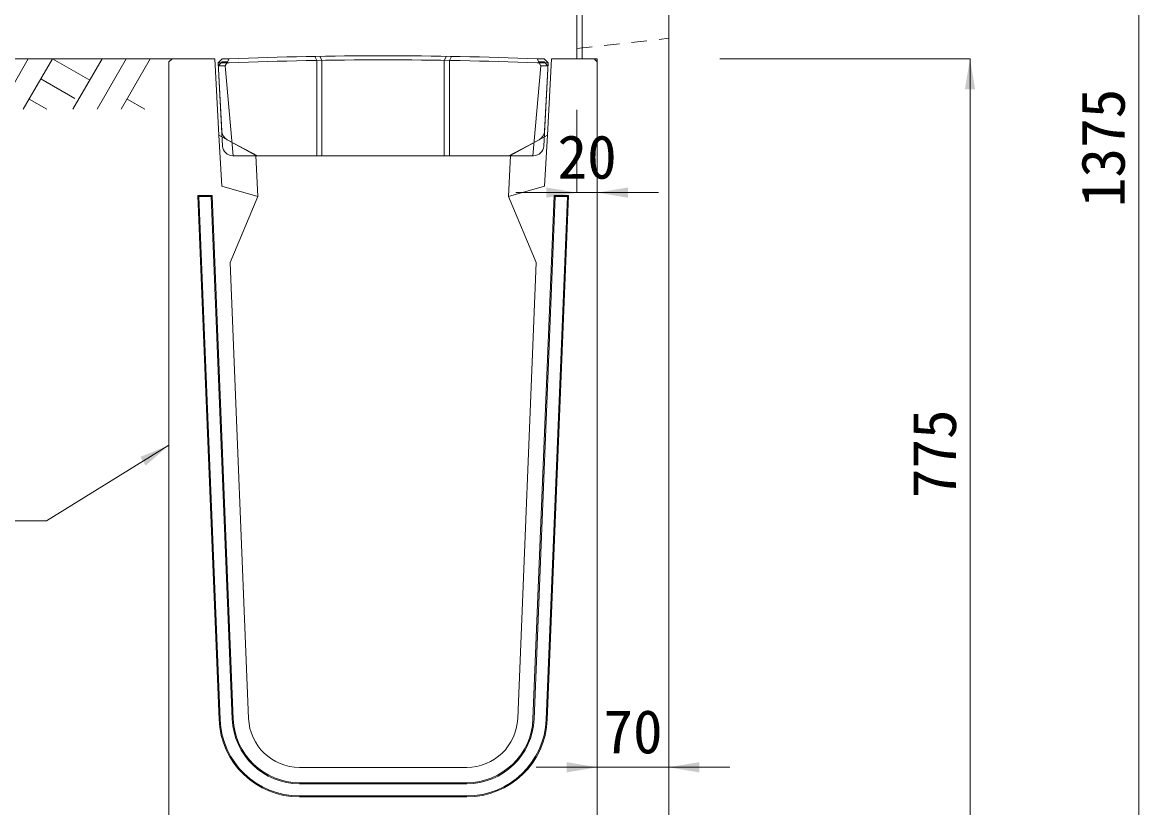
# Model space of a CAD drawing. Units: millimetres at full size. Extents: x 187207 to 255567, y 882048 to 905686.
# Drawn here: x 203706 to 204800, y 890031 to 890801 of the extents above; entities that cross this region are included whole.
import ezdxf
from ezdxf.enums import TextEntityAlignment as Align

# ---------------------------------------------------------------- set-up
doc = ezdxf.new("R2010")
doc.units = ezdxf.units.MM
doc.header["$LTSCALE"] = 20
doc.linetypes.add('DASHED', pattern=[7.5, 6, -1.5])
doc.linetypes.add('USER2', pattern=[1.35, 0.75, -0.6])
for name, color, linetype, lineweight in [('0_2', 7, 'Continuous', 20), ('パネックス', 2, 'Continuous', 13), ('寸法線', 7, 'Continuous', 13), ('引出線', 4, 'Continuous', 13), ('箱型U字側溝', 2, 'Continuous', 9), ('ﾊｯﾁﾝｸﾞ', 7, 'Continuous', 5)]:
    doc.layers.add(name, color=color, linetype=linetype, lineweight=lineweight)
doc.styles.add('ＭＳ ゴシック', font='')
doc.styles.get('ＭＳ ゴシック').set_extended_font_data('MS Gothic')

# ---------------------------------------------------------------- blocks, each defined once
blk = doc.blocks.new('filled_arrow')
at = {"color": 0, "linetype": 'Continuous', "lineweight": -2}
blk.add_solid([(7.5, 1.25), (0, 0), (7.5, -1.25)], dxfattribs=at)

msp = doc.modelspace()

# ---------------------------------------------------------------- linework, layer by layer
at = {"layer": '0_2'}
msp.add_line((203852.37, 890765.37), (203452.37, 890765.37), dxfattribs=at)
at = {"layer": 'パネックス'}
for p, q in [((204249.37, 890765.37), (204249.37, 891360.37)), ((204339.37, 891365.37), (204339.37, 889990.37)), ((204269.37, 890765.37), (204249.37, 890765.37)), ((204269.37, 889990.37), (204269.37, 890765.37))]:
    msp.add_line(p, q, dxfattribs=at)
at = {"layer": 'パネックス', "lineweight": 5}
msp.add_line((204254.37, 891365.37), (204254.37, 890765.37), dxfattribs=at)
at = {"layer": 'パネックス', "linetype": 'USER2', "lineweight": 9}
msp.add_line((204249.37, 890775.37), (204339.37, 890785.37), dxfattribs=at)
at = {"layer": '寸法線'}
for p, q in [((204800.22, 889990.37), (204800.22, 891365.37)), ((203802.37, 890765.37), (203684.37, 890765.37)), ((204389.37, 890765.37), (204634.84, 890765.37)), ((204634.84, 890765.37), (204634.84, 889990.37)), ((204249.37, 890715.37), (204249.37, 890634.07)), ((204269.37, 890715.37), (204269.37, 890634.07)), ((204329.37, 890634.07), (204189.37, 890634.07)), ((204209.37, 890070.48), (204399.37, 890070.48)), ((204269.37, 890015.37), (204269.37, 890070.48)), ((204339.37, 890015.37), (204339.37, 890070.48))]:
    msp.add_line(p, q, dxfattribs=at)
at = {"layer": '引出線'}
msp.add_lwpolyline([(203849.37, 890386.37), (203729.16, 890312.09), (203389.16, 890312.09)], dxfattribs=at)
at = {"layer": '箱型U字側溝'}
for p, q in [((203897.58, 890761.23), (203908.44, 890761.23)), ((204210.28, 890761.23), (204221.15, 890761.23)), ((203877.68, 890631.37), (203878.72, 890630.37)), ((203891.69, 890631.37), (203890.73, 890630.37)), ((203890.73, 890630.37), (203911.45, 890117.71)), ((204241.06, 890631.37), (204220.29, 890117.18)), ((204227.05, 890631.37), (204228.01, 890630.37)), ((204241.06, 890631.37), (204240.02, 890630.37)), ((203977.39, 890055.37), (204141.35, 890055.37)), ((203977.39, 890054.37), (204141.35, 890054.37)), ((204141.35, 890042.37), (203977.39, 890042.37)), ((204141.35, 890041.37), (203977.39, 890041.37))]:
    msp.add_line(p, q, dxfattribs=at)
at = {"layer": '箱型U字側溝', "lineweight": 18}
msp.add_line((203911.91, 890670.23), (204206.81, 890670.23), dxfattribs=at)
at = {"layer": '箱型U字側溝', "lineweight": 13}
for p, q in [((203927.43, 890118.35), (203909.37, 890565.37)), ((204141.35, 890070.37), (203977.39, 890070.37))]:
    msp.add_line(p, q, dxfattribs=at)
msp.add_lwpolyline([(203909.37, 890565.37), (203936.37, 890630.37), (203934.37, 890670.37), (203898.37, 890690.37), (203894.37, 890765.37), (203852.37, 890765.37), (203849.37, 890762.37), (203849.37, 890010.37), (203869.37, 889990.37), (204249.37, 889990.37), (204269.37, 890010.37), (204269.37, 890762.37), (204266.37, 890765.37), (204224.37, 890765.37), (204220.37, 890690.37), (204184.37, 890670.37), (204182.37, 890630.37), (204209.37, 890565.37), (204191.31, 890118.35)], dxfattribs=at)
at = {"layer": '箱型U字側溝', "lineweight": 18}
for points in [[(203901.15, 890694.19), (203897.58, 890761.23), (203901.36, 890765.23)], [(203908.36, 890765.23), (203901.36, 890765.23), (203897.58, 890761.23), (203901.92, 890679.69)], [(204216.8, 890679.69), (204221.15, 890761.23), (204217.36, 890765.23), (204210.36, 890765.23)], [(204217.36, 890765.23), (204221.15, 890761.23), (204217.57, 890694.19)], [(204212.24, 890685.87), (204182.46, 890670.23), (203936.27, 890670.23), (203906.49, 890685.87)]]:
    msp.add_lwpolyline(points, dxfattribs=at)
at = {"layer": '箱型U字側溝', "color": 5}
for points in [[(203901.36, 890762.32), (203906.74, 890762.23), (203904.58, 890758.23), (203897.73, 890758.34)], [(204217.36, 890762.32), (204211.98, 890762.23), (204214.15, 890758.23), (204220.99, 890758.34)]]:
    msp.add_lwpolyline(points, close=True, dxfattribs=at)
at = {"layer": '箱型U字側溝', "color": 5, "linetype": 'DASHED'}
for points in [[(203912.43, 890670.23), (203904.58, 890758.23), (203908.36, 890765.23)], [(204206.3, 890670.23), (204214.15, 890758.23), (204210.36, 890765.23)]]:
    msp.add_lwpolyline(points, dxfattribs=at)
at = {"layer": '箱型U字側溝'}
for points in [[(203992.3, 890767.64), (203994.36, 890763.67), (203994.36, 890670.23)], [(203999.36, 890670.23), (203999.36, 890763.75), (203997.3, 890767.72)], [(204119.36, 890670.23), (204119.36, 890763.75), (204121.42, 890767.72)], [(204124.36, 890670.23), (204124.36, 890763.67), (204126.42, 890767.64)], [(203898.46, 890117.18), (203877.68, 890631.37), (203891.69, 890631.37), (203912.45, 890117.75)], [(203899.46, 890117.22), (203878.72, 890630.37), (203890.73, 890630.37)], [(204206.3, 890117.75), (204227.05, 890631.37), (204241.06, 890631.37)], [(204207.3, 890117.71), (204228.01, 890630.37), (204240.02, 890630.37), (204219.29, 890117.22)]]:
    msp.add_lwpolyline(points, dxfattribs=at)
at = {"layer": '箱型U字側溝', "linetype": 'DASHED', "lineweight": 13}
for points in [[(203936.37, 890630.37), (203901.04, 890640.37), (203898.37, 890690.37)], [(204182.37, 890630.37), (204217.71, 890640.37), (204220.37, 890690.37)]]:
    msp.add_lwpolyline(points, dxfattribs=at)
at = {"layer": '箱型U字側溝', "lineweight": 18}
for centre, radius, start, end in [((204059.36, 886966.56), 3801.67, 87.72365, 92.27635), ((203911.14, 890694.72), 10, 183.05288, 242.29297), ((204207.59, 890694.72), 10, 297.70703, 356.94712), ((203911.91, 890680.23), 10, 183.05288, 270), ((204206.81, 890680.23), 10, 270, 356.94712)]:
    msp.add_arc(centre, radius, start, end, dxfattribs=at)
at = {"layer": '箱型U字側溝'}
for centre, radius, start, end in [((204059.36, 886966.56), 3797.67, 87.72245, 92.27755), ((203977.39, 890120.37), 79, 182.31372, 270), ((203977.39, 890120.37), 78, 182.31372, 270), ((203977.39, 890120.37), 66, 182.31372, 270), ((203977.39, 890120.37), 65, 182.31372, 270), ((204141.35, 890120.37), 65, 270, 357.68628), ((204141.35, 890120.37), 66, 270, 357.68628), ((204141.35, 890120.37), 78, 270, 357.68628), ((204141.35, 890120.37), 79, 270, 357.68628)]:
    msp.add_arc(centre, radius, start, end, dxfattribs=at)
at = {"layer": '箱型U字側溝', "lineweight": 13}
for centre, start, end in [((203977.39, 890120.37), 182.31372, 270), ((204141.35, 890120.37), 270, 357.68628)]:
    msp.add_arc(centre, 50, start, end, dxfattribs=at)
at = {"layer": 'ﾊｯﾁﾝｸﾞ', "lineweight": 9}
for p, q in [((203711.44, 890765.37), (203682.79, 890715.75)), ((203735.06, 890765.37), (203706.41, 890715.75)), ((203735.06, 890765.37), (203771.62, 890744.26)), ((203783.81, 890765.37), (203755.16, 890715.75)), ((203807.43, 890765.37), (203778.79, 890715.75)), ((203831.06, 890765.37), (203802.41, 890715.75)), ((203723.63, 890745.59), (203757.05, 890726.3)), ((203712.21, 890725.8), (203729.63, 890715.75)), ((203808.21, 890725.8), (203825.63, 890715.75))]:
    msp.add_line(p, q, dxfattribs=at)

# ---------------------------------------------------------------- block references
at = {"layer": '寸法線', "xscale": 4, "yscale": 4}
for p, rotation in [((204634.84, 890765.37), 270), ((204249.37, 890634.07), 180), ((204269.37, 890070.48), 180)]:
    msp.add_blockref('filled_arrow', p, dxfattribs=dict(at, rotation=rotation))
for p in [(204269.37, 890634.07), (204339.37, 890070.48)]:
    msp.add_blockref('filled_arrow', p, dxfattribs=at)
at = {"layer": '引出線', "xscale": 4, "yscale": 4, "rotation": 211.7}
msp.add_blockref('filled_arrow', (203849.37, 890386.37), dxfattribs=at)

# ---------------------------------------------------------------- texts
at = {"layer": '寸法線', "style": 'ＭＳ ゴシック'}
for s, p in [('1375', (204765.22, 890677.87)), ('775', (204599.84, 890377.87))]:
    msp.add_text(s, height=42.72, rotation=90, dxfattribs=at).set_placement(p, align=Align.MIDDLE_CENTER)
for s, p in [('20', (204259.37, 890669.07)), ('70', (204304.37, 890105.48))]:
    msp.add_text(s, height=42.72, dxfattribs=at).set_placement(p, align=Align.MIDDLE_CENTER)

doc.saveas('drawing.dxf')
